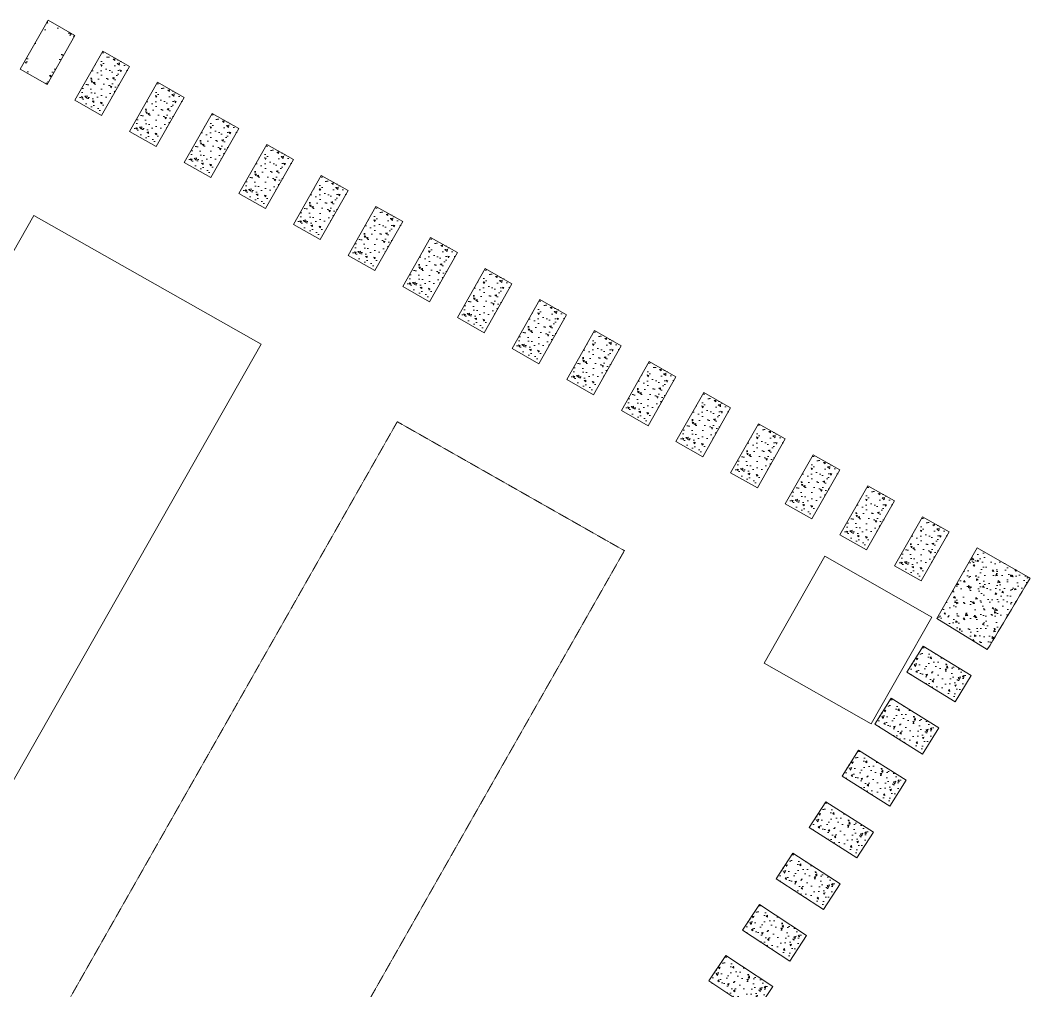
# Model space of a CAD drawing. Header units: inches. Extents: x 13084 to 220150, y 6494 to 167180.
# Drawn here: x 160829 to 170707, y 40408 to 49877 of the extents above; entities that cross this region are included whole.
import ezdxf

# ---------------------------------------------------------------- set-up
doc = ezdxf.new("R2010")
doc.units = ezdxf.units.IN
doc.header["$MEASUREMENT"] = 0
doc.linetypes.add('Ground Floor$0$HIDDEN', pattern=[0.375, 0.25, -0.125])
for name, color, linetype, lineweight in [('Ground Floor$0$A-G250-M-Walls-Concrete', 7, 'Continuous', 20), ('Ground Floor$0$A-G252-H-Internal-Walls', 251, 'Continuous', 9), ('Ground Floor$0$A-G52-M-Plinth', 251, 'Continuous', 9)]:
    doc.layers.add(name, color=color, linetype=linetype, lineweight=lineweight)

msp = doc.modelspace()

# ---------------------------------------------------------------- hatches: boundary and pattern name
at = {"layer": 'Ground Floor$0$A-G252-H-Internal-Walls'}
h = msp.add_hatch(dxfattribs=at)
h.set_pattern_fill('AR-CONC', color=256, angle=122.46948, style=0)
h.set_pattern_definition([(172.46948, (31615.24, 164129.57), (-84.35843, 162.26202), [19.05, -209.55]), (117.46948, (31615.24, 164129.57), (-142.27008, -132.30238), [15.24, -167.64]), (222.92048, (31608.21, 164143.1), (-226.62814, 29.96066), [16.19, -178.09]), (168.65368, (31572.38, 164102.3), (-110.05868, 251.27374), [28.575, -314.325]), (219.10508, (31563.2, 164123.24), (-336.1979, 67.46216), [24.285, -267.135]), (113.65348, (31572.38, 164102.3), (-336.19774, 67.4627), [22.86, -251.46]), (143.46948, (31569.46, 164130.54), (4.88464, 182.81534), [19.05, -209.55]), (88.46948, (31569.46, 164130.54), (-188.57369, -46.74037), [15.24, -167.64]), (193.92088, (31569.87, 164145.78), (-183.68917, 136.0744), [16.19, -178.09]), (159.969477, (31615.24, 164129.57), (-72.995307, -42.787607), [0, -165.608, 0, -170.18, 0, -168.275]), (129.969477, (31615.24, 164129.57), (-120.392254, 2.592285), [0, -97.028, 0, -161.798, 0, -64.135]), (89.969477, (31645.65, 164081.78), (-67.95863, 117.47022), [0, -63.5, 0, -198.12, 0, -262.89]), (79.96948, (31659.28, 164060.35), (-100.974945, 111.32305), [0, -82.55, 0, -131.572, 0, -186.69])])
h.paths.add_polyline_path([(160828.9, 49398.5), (161089.8, 49250.3), (161262.6, 49554.7), (161240.9, 49567), (161080.4, 49284.4), (160863, 49407.9), (161023.5, 49690.5), (161001.7, 49702.8)])
h.paths.add_polyline_path([(161109.9, 49842.7), (161327.3, 49719.2), (161240.9, 49567), (161262.6, 49554.7), (161361.4, 49728.6), (161100.5, 49876.7), (161001.7, 49702.8), (161023.5, 49690.5)])
h = msp.add_hatch(dxfattribs=at)
h.set_pattern_fill('AR-CONC', color=256, angle=122.46948, style=0)
h.set_pattern_definition([(142.87493, (31018.48, 157277.47), (6.78139, 182.75481), [19.05, -209.55]), (87.87493, (31018.48, 157277.47), (-189.04854, -44.78109), [15.24, -167.64]), (193.32593, (31019.04, 157292.7), (-182.26632, 137.97443), [16.19, -178.09]), (139.05913, (30967.74, 157274.93), (28.3932, 272.84653), [28.575, -314.325]), (189.51053, (30970.1, 157297.66), (-259.02137, 224.6956), [24.285, -267.135]), (84.05893, (30967.74, 157274.93), (-259.02095, 224.696), [22.86, -251.46]), (113.87493, (30979.15, 157300.93), (94.53243, 156.55328), [19.05, -209.55]), (58.87493, (30979.15, 157300.93), (-187.05588, 52.48613), [15.24, -167.64]), (164.32633, (30987.03, 157313.98), (-92.52385, 209.03897), [16.19, -178.09]), (130.374927, (31018.48, 157277.474), (-84.60353, -1.156218), [0, -165.608, 0, -170.18, 0, -168.275]), (100.37493, (31018.48, 157277.47), (-103.40589, 61.710917), [0, -97.028, 0, -161.798, 0, -64.135]), (60.374927, (31021.32, 157220.9), (-1.079134, 135.70727), [0, -63.5, 0, -198.12, 0, -262.89]), (50.37493, (31022.6, 157195.54), (-32.82404, 146.66746), [0, -82.55, 0, -131.572, 0, -186.69])])
h.paths.add_polyline_path([(161362, 49095.7), (161622.9, 48947.6), (161894.5, 49425.8), (161633.6, 49574)])
h = msp.add_hatch(dxfattribs=at)
h.set_pattern_fill('AR-CONC', color=256, angle=122.46948, style=0)
h.set_pattern_definition([(142.87493, (31551.6, 156974.69), (6.78139, 182.75481), [19.05, -209.55]), (87.87493, (31551.6, 156974.69), (-189.04854, -44.78109), [15.24, -167.64]), (193.32593, (31552.16, 156989.92), (-182.26632, 137.97443), [16.19, -178.09]), (139.05913, (31500.86, 156972.14), (28.3932, 272.84653), [28.575, -314.325]), (189.51053, (31503.23, 156994.88), (-259.02137, 224.6956), [24.285, -267.135]), (84.05893, (31500.86, 156972.14), (-259.02095, 224.696), [22.86, -251.46]), (113.87493, (31512.27, 156998.14), (94.53243, 156.55328), [19.05, -209.55]), (58.87493, (31512.27, 156998.14), (-187.05588, 52.48613), [15.24, -167.64]), (164.32633, (31520.15, 157011.19), (-92.52385, 209.03897), [16.19, -178.09]), (130.374927, (31551.6, 156974.69), (-84.60353, -1.156218), [0, -165.608, 0, -170.18, 0, -168.275]), (100.37493, (31551.6, 156974.69), (-103.40589, 61.710917), [0, -97.028, 0, -161.798, 0, -64.135]), (60.374927, (31554.44, 156918.116), (-1.079134, 135.70727), [0, -63.5, 0, -198.12, 0, -262.89]), (50.37493, (31555.71, 156892.75), (-32.82404, 146.66746), [0, -82.55, 0, -131.572, 0, -186.69])])
h.paths.add_polyline_path([(161895.1, 48792.9), (162156, 48644.8), (162427.6, 49123), (162166.8, 49271.2)])
h = msp.add_hatch(dxfattribs=at)
h.set_pattern_fill('AR-CONC', color=256, angle=122.46948, style=0)
h.set_pattern_definition([(142.87493, (32084.72, 156671.9), (6.78139, 182.75481), [19.05, -209.55]), (87.87493, (32084.72, 156671.9), (-189.04854, -44.78109), [15.24, -167.64]), (193.32593, (32085.28, 156687.13), (-182.26632, 137.97443), [16.19, -178.09]), (139.05913, (32033.98, 156669.35), (28.3932, 272.84653), [28.575, -314.325]), (189.51053, (32036.35, 156692.1), (-259.02137, 224.6956), [24.285, -267.135]), (84.05893, (32033.98, 156669.35), (-259.02095, 224.696), [22.86, -251.46]), (113.87493, (32045.39, 156695.36), (94.53243, 156.55328), [19.05, -209.55]), (58.87493, (32045.4, 156695.36), (-187.05588, 52.48613), [15.24, -167.64]), (164.32633, (32053.27, 156708.4), (-92.52385, 209.03897), [16.19, -178.09]), (130.374927, (32084.72, 156671.9), (-84.60353, -1.156218), [0, -165.608, 0, -170.18, 0, -168.275]), (100.37493, (32084.72, 156671.9), (-103.40589, 61.710917), [0, -97.028, 0, -161.798, 0, -64.135]), (60.374927, (32087.56, 156615.33), (-1.079134, 135.70727), [0, -63.5, 0, -198.12, 0, -262.89]), (50.37493, (32088.83, 156589.96), (-32.82404, 146.66746), [0, -82.55, 0, -131.572, 0, -186.69])])
h.paths.add_polyline_path([(162428.3, 48490.1), (162689.1, 48342), (162960.7, 48820.2), (162699.9, 48968.4)])
h = msp.add_hatch(dxfattribs=at)
h.set_pattern_fill('AR-CONC', color=256, angle=122.46948, style=0)
h.set_pattern_definition([(142.87493, (32617.84, 156369.11), (6.78139, 182.75481), [19.05, -209.55]), (87.87493, (32617.84, 156369.11), (-189.04854, -44.78109), [15.24, -167.64]), (193.32593, (32618.4, 156384.34), (-182.26632, 137.97443), [16.19, -178.09]), (139.05913, (32567.1, 156366.57), (28.3932, 272.84653), [28.575, -314.325]), (189.51053, (32569.47, 156389.3), (-259.02137, 224.6956), [24.285, -267.135]), (84.05893, (32567.1, 156366.57), (-259.02095, 224.696), [22.86, -251.46]), (113.87493, (32578.51, 156392.57), (94.53243, 156.55328), [19.05, -209.55]), (58.87493, (32578.51, 156392.57), (-187.05588, 52.48613), [15.24, -167.64]), (164.32633, (32586.39, 156405.62), (-92.52385, 209.03897), [16.19, -178.09]), (130.374927, (32617.84, 156369.113), (-84.60353, -1.156218), [0, -165.608, 0, -170.18, 0, -168.275]), (100.37493, (32617.84, 156369.11), (-103.40589, 61.710917), [0, -97.028, 0, -161.798, 0, -64.135]), (60.374927, (32620.68, 156312.54), (-1.079134, 135.70727), [0, -63.5, 0, -198.12, 0, -262.89]), (50.37493, (32621.95, 156287.17), (-32.82404, 146.66746), [0, -82.55, 0, -131.572, 0, -186.69])])
h.paths.add_polyline_path([(162961.4, 48187.3), (163222.2, 48039.2), (163493.9, 48517.4), (163233, 48665.6)])
h = msp.add_hatch(dxfattribs=at)
h.set_pattern_fill('AR-CONC', color=256, angle=122.46948, style=0)
h.set_pattern_definition([(142.87493, (33150.96, 156066.33), (6.78139, 182.75481), [19.05, -209.55]), (87.87493, (33150.96, 156066.33), (-189.04854, -44.78109), [15.24, -167.64]), (193.32593, (33151.52, 156081.56), (-182.26632, 137.97443), [16.19, -178.09]), (139.05913, (33100.22, 156063.78), (28.3932, 272.84653), [28.575, -314.325]), (189.51053, (33102.59, 156086.52), (-259.02137, 224.6956), [24.285, -267.135]), (84.05893, (33100.22, 156063.78), (-259.02095, 224.696), [22.86, -251.46]), (113.87493, (33111.63, 156089.78), (94.53243, 156.55328), [19.05, -209.55]), (58.87493, (33111.63, 156089.78), (-187.05588, 52.48613), [15.24, -167.64]), (164.32633, (33119.5, 156102.83), (-92.52385, 209.03897), [16.19, -178.09]), (130.374927, (33150.957, 156066.327), (-84.60353, -1.156218), [0, -165.608, 0, -170.18, 0, -168.275]), (100.37493, (33150.96, 156066.33), (-103.40589, 61.710917), [0, -97.028, 0, -161.798, 0, -64.135]), (60.374927, (33153.8, 156009.756), (-1.079134, 135.70727), [0, -63.5, 0, -198.12, 0, -262.89]), (50.37493, (33155.07, 155984.39), (-32.82404, 146.66746), [0, -82.55, 0, -131.572, 0, -186.69])])
h.paths.add_polyline_path([(163494.5, 47884.6), (163755.4, 47736.4), (164027, 48214.7), (163766.1, 48362.8)])
h = msp.add_hatch(dxfattribs=at)
h.set_pattern_fill('AR-CONC', color=256, angle=122.46948, style=0)
h.set_pattern_definition([(142.87493, (33684.08, 155763.54), (6.78139, 182.75481), [19.05, -209.55]), (87.87493, (33684.08, 155763.54), (-189.04854, -44.78109), [15.24, -167.64]), (193.32593, (33684.64, 155778.77), (-182.26632, 137.97443), [16.19, -178.09]), (139.05913, (33633.34, 155761), (28.3932, 272.84653), [28.575, -314.325]), (189.51053, (33635.7, 155783.73), (-259.02137, 224.6956), [24.285, -267.135]), (84.05893, (33633.34, 155761), (-259.02095, 224.696), [22.86, -251.46]), (113.87493, (33644.75, 155787), (94.53243, 156.55328), [19.05, -209.55]), (58.87493, (33644.75, 155787), (-187.05588, 52.48613), [15.24, -167.64]), (164.32633, (33652.63, 155800.04), (-92.52385, 209.03897), [16.19, -178.09]), (130.374927, (33684.076, 155763.54), (-84.60353, -1.156218), [0, -165.608, 0, -170.18, 0, -168.275]), (100.37493, (33684.08, 155763.54), (-103.40589, 61.710917), [0, -97.028, 0, -161.798, 0, -64.135]), (60.374927, (33686.92, 155706.97), (-1.079134, 135.70727), [0, -63.5, 0, -198.12, 0, -262.89]), (50.37493, (33688.19, 155681.6), (-32.82404, 146.66746), [0, -82.55, 0, -131.572, 0, -186.69])])
h.paths.add_polyline_path([(164027.6, 47581.8), (164288.5, 47433.6), (164560.1, 47911.9), (164299.2, 48060)])
h = msp.add_hatch(dxfattribs=at)
h.set_pattern_fill('AR-CONC', color=256, angle=122.46948, style=0)
h.set_pattern_definition([(142.87493, (34217.2, 155460.75), (6.78139, 182.75481), [19.05, -209.55]), (87.87493, (34217.2, 155460.75), (-189.04854, -44.78109), [15.24, -167.64]), (193.32593, (34217.76, 155475.98), (-182.26632, 137.97443), [16.19, -178.09]), (139.05913, (34166.46, 155458.2), (28.3932, 272.84653), [28.575, -314.325]), (189.51053, (34168.83, 155480.94), (-259.02137, 224.6956), [24.285, -267.135]), (84.05893, (34166.46, 155458.2), (-259.02095, 224.696), [22.86, -251.46]), (113.87493, (34177.87, 155484.21), (94.53243, 156.55328), [19.05, -209.55]), (58.87493, (34177.87, 155484.21), (-187.05588, 52.48613), [15.24, -167.64]), (164.32633, (34185.75, 155497.26), (-92.52385, 209.03897), [16.19, -178.09]), (130.374927, (34217.195, 155460.75), (-84.60353, -1.156218), [0, -165.608, 0, -170.18, 0, -168.275]), (100.37493, (34217.195, 155460.75), (-103.40589, 61.710917), [0, -97.028, 0, -161.798, 0, -64.135]), (60.374927, (34220.036, 155404.18), (-1.079134, 135.70727), [0, -63.5, 0, -198.12, 0, -262.89]), (50.37493, (34221.31, 155378.81), (-32.82404, 146.66746), [0, -82.55, 0, -131.572, 0, -186.69])])
h.paths.add_polyline_path([(164560.7, 47279), (164821.6, 47130.8), (165093.2, 47609.1), (164832.4, 47757.2)])
h = msp.add_hatch(dxfattribs=at)
h.set_pattern_fill('AR-CONC', color=256, angle=122.46948, style=0)
h.set_pattern_definition([(142.87493, (34750.31, 155157.97), (6.78139, 182.75481), [19.05, -209.55]), (87.87493, (34750.31, 155157.97), (-189.04854, -44.78109), [15.24, -167.64]), (193.32593, (34750.88, 155173.2), (-182.26632, 137.97443), [16.19, -178.09]), (139.05913, (34699.58, 155155.42), (28.3932, 272.84653), [28.575, -314.325]), (189.51053, (34701.94, 155178.16), (-259.02137, 224.6956), [24.285, -267.135]), (84.05893, (34699.58, 155155.42), (-259.02095, 224.696), [22.86, -251.46]), (113.87493, (34710.99, 155181.42), (94.53243, 156.55328), [19.05, -209.55]), (58.87493, (34710.99, 155181.42), (-187.05588, 52.48613), [15.24, -167.64]), (164.32633, (34718.87, 155194.47), (-92.52385, 209.03897), [16.19, -178.09]), (130.374927, (34750.315, 155157.966), (-84.60353, -1.156218), [0, -165.608, 0, -170.18, 0, -168.275]), (100.37493, (34750.315, 155157.97), (-103.40589, 61.710917), [0, -97.028, 0, -161.798, 0, -64.135]), (60.374927, (34753.156, 155101.395), (-1.079134, 135.70727), [0, -63.5, 0, -198.12, 0, -262.89]), (50.37493, (34754.43, 155076.03), (-32.82404, 146.66746), [0, -82.55, 0, -131.572, 0, -186.69])])
h.paths.add_polyline_path([(165093.9, 46976.2), (165354.7, 46828), (165626.3, 47306.3), (165365.5, 47454.4)])
h = msp.add_hatch(dxfattribs=at)
h.set_pattern_fill('AR-CONC', color=256, angle=122.46948, style=0)
h.set_pattern_definition([(142.87493, (35283.43, 154855.18), (6.78139, 182.75481), [19.05, -209.55]), (87.87493, (35283.43, 154855.18), (-189.04854, -44.78109), [15.24, -167.64]), (193.32593, (35284, 154870.4), (-182.26632, 137.97443), [16.19, -178.09]), (139.05913, (35232.7, 154852.63), (28.3932, 272.84653), [28.575, -314.325]), (189.51053, (35235.06, 154875.37), (-259.02137, 224.6956), [24.285, -267.135]), (84.05893, (35232.7, 154852.63), (-259.02095, 224.696), [22.86, -251.46]), (113.87493, (35244.11, 154878.64), (94.53243, 156.55328), [19.05, -209.55]), (58.87493, (35244.1, 154878.64), (-187.05588, 52.48613), [15.24, -167.64]), (164.32633, (35251.99, 154891.68), (-92.52385, 209.03897), [16.19, -178.09]), (130.374927, (35283.434, 154855.18), (-84.60353, -1.156218), [0, -165.608, 0, -170.18, 0, -168.275]), (100.37493, (35283.43, 154855.18), (-103.40589, 61.710917), [0, -97.028, 0, -161.798, 0, -64.135]), (60.374927, (35286.275, 154798.61), (-1.079134, 135.70727), [0, -63.5, 0, -198.12, 0, -262.89]), (50.37493, (35287.55, 154773.24), (-32.82404, 146.66746), [0, -82.55, 0, -131.572, 0, -186.69])])
h.paths.add_polyline_path([(165627, 46673.4), (165887.8, 46525.3), (166159.5, 47003.5), (165898.6, 47151.7)])
h = msp.add_hatch(dxfattribs=at)
h.set_pattern_fill('AR-CONC', color=256, angle=122.46948, style=0)
h.set_pattern_definition([(142.87493, (35816.55, 154552.39), (6.78139, 182.75481), [19.05, -209.55]), (87.87493, (35816.55, 154552.4), (-189.04854, -44.78109), [15.24, -167.64]), (193.32593, (35817.12, 154567.62), (-182.26632, 137.97443), [16.19, -178.09]), (139.05913, (35765.82, 154549.84), (28.3932, 272.84653), [28.575, -314.325]), (189.51053, (35768.18, 154572.58), (-259.02137, 224.6956), [24.285, -267.135]), (84.05893, (35765.82, 154549.84), (-259.02095, 224.696), [22.86, -251.46]), (113.87493, (35777.23, 154575.85), (94.53243, 156.55328), [19.05, -209.55]), (58.87493, (35777.23, 154575.85), (-187.05588, 52.48613), [15.24, -167.64]), (164.32633, (35785.1, 154588.9), (-92.52385, 209.03897), [16.19, -178.09]), (130.374927, (35816.55, 154552.39), (-84.60353, -1.156218), [0, -165.608, 0, -170.18, 0, -168.275]), (100.37493, (35816.55, 154552.39), (-103.40589, 61.710917), [0, -97.028, 0, -161.798, 0, -64.135]), (60.374927, (35819.394, 154495.82), (-1.079134, 135.70727), [0, -63.5, 0, -198.12, 0, -262.89]), (50.37493, (35820.67, 154470.45), (-32.82404, 146.66746), [0, -82.55, 0, -131.572, 0, -186.69])])
h.paths.add_polyline_path([(166160.1, 46370.6), (166421, 46222.5), (166692.6, 46700.7), (166431.7, 46848.9)])
h = msp.add_hatch(dxfattribs=at)
h.set_pattern_fill('AR-CONC', color=256, angle=122.46948, style=0)
h.set_pattern_definition([(142.87493, (36349.67, 154249.6), (6.78139, 182.75481), [19.05, -209.55]), (87.87493, (36349.67, 154249.6), (-189.04854, -44.78109), [15.24, -167.64]), (193.32593, (36350.24, 154264.83), (-182.26632, 137.97443), [16.19, -178.09]), (139.05913, (36298.94, 154247.06), (28.3932, 272.84653), [28.575, -314.325]), (189.51053, (36301.3, 154269.8), (-259.02137, 224.6956), [24.285, -267.135]), (84.05893, (36298.94, 154247.06), (-259.02095, 224.696), [22.86, -251.46]), (113.87493, (36310.35, 154273.06), (94.53243, 156.55328), [19.05, -209.55]), (58.87493, (36310.35, 154273.06), (-187.05588, 52.48613), [15.24, -167.64]), (164.32633, (36318.22, 154286.1), (-92.52385, 209.03897), [16.19, -178.09]), (130.374927, (36349.67, 154249.605), (-84.60353, -1.156218), [0, -165.608, 0, -170.18, 0, -168.275]), (100.37493, (36349.67, 154249.605), (-103.40589, 61.710917), [0, -97.028, 0, -161.798, 0, -64.135]), (60.374927, (36352.514, 154193.035), (-1.079134, 135.70727), [0, -63.5, 0, -198.12, 0, -262.89]), (50.37493, (36353.79, 154167.67), (-32.82404, 146.66746), [0, -82.55, 0, -131.572, 0, -186.69])])
h.paths.add_polyline_path([(166693.2, 46067.8), (166954.1, 45919.7), (167225.7, 46397.9), (166964.8, 46546.1)])
h = msp.add_hatch(dxfattribs=at)
h.set_pattern_fill('AR-CONC', color=256, angle=122.46948, style=0)
h.set_pattern_definition([(142.87493, (36882.79, 153946.82), (6.78139, 182.75481), [19.05, -209.55]), (87.87493, (36882.8, 153946.82), (-189.04854, -44.78109), [15.24, -167.64]), (193.32593, (36883.36, 153962.05), (-182.26632, 137.97443), [16.19, -178.09]), (139.05913, (36832.06, 153944.27), (28.3932, 272.84653), [28.575, -314.325]), (189.51053, (36834.42, 153967), (-259.02137, 224.6956), [24.285, -267.135]), (84.05893, (36832.06, 153944.27), (-259.02095, 224.696), [22.86, -251.46]), (113.87493, (36843.47, 153970.28), (94.53243, 156.55328), [19.05, -209.55]), (58.87493, (36843.47, 153970.28), (-187.05588, 52.48613), [15.24, -167.64]), (164.32633, (36851.34, 153983.32), (-92.52385, 209.03897), [16.19, -178.09]), (130.374927, (36882.79, 153946.82), (-84.60353, -1.156218), [0, -165.608, 0, -170.18, 0, -168.275]), (100.37493, (36882.79, 153946.82), (-103.40589, 61.710917), [0, -97.028, 0, -161.798, 0, -64.135]), (60.374927, (36885.63, 153890.25), (-1.079134, 135.70727), [0, -63.5, 0, -198.12, 0, -262.89]), (50.37493, (36886.91, 153864.88), (-32.82404, 146.66746), [0, -82.55, 0, -131.572, 0, -186.69])])
h.paths.add_polyline_path([(167226.3, 45765.1), (167487.2, 45616.9), (167758.8, 46095.1), (167498, 46243.3)])
h = msp.add_hatch(dxfattribs=at)
h.set_pattern_fill('AR-CONC', color=256, angle=122.46948, style=0)
h.set_pattern_definition([(142.87493, (37415.91, 153644.03), (6.78139, 182.75481), [19.05, -209.55]), (87.87493, (37415.91, 153644.03), (-189.04854, -44.78109), [15.24, -167.64]), (193.32593, (37416.48, 153659.26), (-182.26632, 137.97443), [16.19, -178.09]), (139.05913, (37365.18, 153641.48), (28.3932, 272.84653), [28.575, -314.325]), (189.51053, (37367.54, 153664.22), (-259.02137, 224.6956), [24.285, -267.135]), (84.05893, (37365.18, 153641.48), (-259.02095, 224.696), [22.86, -251.46]), (113.87493, (37376.59, 153667.49), (94.53243, 156.55328), [19.05, -209.55]), (58.87493, (37376.59, 153667.49), (-187.05588, 52.48613), [15.24, -167.64]), (164.32633, (37384.46, 153680.53), (-92.52385, 209.03897), [16.19, -178.09]), (130.374927, (37415.91, 153644.03), (-84.60353, -1.156218), [0, -165.608, 0, -170.18, 0, -168.275]), (100.37493, (37415.91, 153644.03), (-103.40589, 61.710917), [0, -97.028, 0, -161.798, 0, -64.135]), (60.374927, (37418.75, 153587.46), (-1.079134, 135.70727), [0, -63.5, 0, -198.12, 0, -262.89]), (50.37493, (37420.03, 153562.09), (-32.82404, 146.66746), [0, -82.55, 0, -131.572, 0, -186.69])])
h.paths.add_polyline_path([(167759.4, 45462.3), (168020.3, 45314.1), (168291.9, 45792.4), (168031.1, 45940.5)])
h = msp.add_hatch(dxfattribs=at)
h.set_pattern_fill('AR-CONC', color=256, angle=122.46948, style=0)
h.set_pattern_definition([(142.87493, (37949.03, 153341.24), (6.78139, 182.75481), [19.05, -209.55]), (87.87493, (37949.03, 153341.24), (-189.04854, -44.78109), [15.24, -167.64]), (193.32593, (37949.6, 153356.47), (-182.26632, 137.97443), [16.19, -178.09]), (139.05913, (37898.3, 153338.7), (28.3932, 272.84653), [28.575, -314.325]), (189.51053, (37900.66, 153361.43), (-259.02137, 224.6956), [24.285, -267.135]), (84.05893, (37898.3, 153338.7), (-259.02095, 224.696), [22.86, -251.46]), (113.87493, (37909.7, 153364.7), (94.53243, 156.55328), [19.05, -209.55]), (58.87493, (37909.7, 153364.7), (-187.05588, 52.48613), [15.24, -167.64]), (164.32633, (37917.58, 153377.75), (-92.52385, 209.03897), [16.19, -178.09]), (130.374927, (37949.03, 153341.245), (-84.60353, -1.156218), [0, -165.608, 0, -170.18, 0, -168.275]), (100.37493, (37949.03, 153341.245), (-103.40589, 61.710917), [0, -97.028, 0, -161.798, 0, -64.135]), (60.374927, (37951.87, 153284.674), (-1.079134, 135.70727), [0, -63.5, 0, -198.12, 0, -262.89]), (50.37493, (37953.15, 153259.31), (-32.82404, 146.66746), [0, -82.55, 0, -131.572, 0, -186.69])])
h.paths.add_polyline_path([(168292.6, 45159.5), (168553.4, 45011.3), (168825.1, 45489.6), (168564.2, 45637.7)])
h = msp.add_hatch(dxfattribs=at)
h.set_pattern_fill('AR-CONC', color=256, angle=122.46948, style=0)
h.set_pattern_definition([(142.87493, (38482.15, 153038.46), (6.78139, 182.75481), [19.05, -209.55]), (87.87493, (38482.15, 153038.46), (-189.04854, -44.78109), [15.24, -167.64]), (193.32593, (38482.72, 153053.69), (-182.26632, 137.97443), [16.19, -178.09]), (139.05913, (38431.41, 153035.9), (28.3932, 272.84653), [28.575, -314.325]), (189.51053, (38433.78, 153058.65), (-259.02137, 224.6956), [24.285, -267.135]), (84.05893, (38431.4, 153035.9), (-259.02095, 224.696), [22.86, -251.46]), (113.87493, (38442.82, 153061.92), (94.53243, 156.55328), [19.05, -209.55]), (58.87493, (38442.82, 153061.92), (-187.05588, 52.48613), [15.24, -167.64]), (164.32633, (38450.7, 153074.96), (-92.52385, 209.03897), [16.19, -178.09]), (130.374927, (38482.15, 153038.46), (-84.60353, -1.156218), [0, -165.608, 0, -170.18, 0, -168.275]), (100.37493, (38482.15, 153038.46), (-103.40589, 61.710917), [0, -97.028, 0, -161.798, 0, -64.135]), (60.374927, (38484.99, 152981.89), (-1.079134, 135.70727), [0, -63.5, 0, -198.12, 0, -262.89]), (50.37493, (38486.26, 152956.52), (-32.82404, 146.66746), [0, -82.55, 0, -131.572, 0, -186.69])])
h.paths.add_polyline_path([(168825.7, 44856.7), (169086.6, 44708.5), (169358.2, 45186.8), (169097.3, 45334.9)])
h = msp.add_hatch(dxfattribs=at)
h.set_pattern_fill('AR-CONC', color=256, angle=122.46948, style=0)
h.set_pattern_definition([(142.87493, (39015.27, 152735.67), (6.78139, 182.75481), [19.05, -209.55]), (87.87493, (39015.27, 152735.67), (-189.04854, -44.78109), [15.24, -167.64]), (193.32593, (39015.83, 152750.9), (-182.26632, 137.97443), [16.19, -178.09]), (139.05913, (38964.53, 152733.12), (28.3932, 272.84653), [28.575, -314.325]), (189.51053, (38966.9, 152755.86), (-259.02137, 224.6956), [24.285, -267.135]), (84.05893, (38964.53, 152733.12), (-259.02095, 224.696), [22.86, -251.46]), (113.87493, (38975.94, 152759.13), (94.53243, 156.55328), [19.05, -209.55]), (58.87493, (38975.94, 152759.13), (-187.05588, 52.48613), [15.24, -167.64]), (164.32633, (38983.82, 152772.17), (-92.52385, 209.03897), [16.19, -178.09]), (130.374927, (39015.27, 152735.67), (-84.60353, -1.156218), [0, -165.608, 0, -170.18, 0, -168.275]), (100.37493, (39015.27, 152735.67), (-103.40589, 61.710917), [0, -97.028, 0, -161.798, 0, -64.135]), (60.374927, (39018.11, 152679.1), (-1.079134, 135.70727), [0, -63.5, 0, -198.12, 0, -262.89]), (50.37493, (39019.38, 152653.73), (-32.82404, 146.66746), [0, -82.55, 0, -131.572, 0, -186.69])])
h.paths.add_polyline_path([(169358.8, 44553.9), (169619.7, 44405.7), (169891.3, 44884), (169630.4, 45032.2)])
h = msp.add_hatch(dxfattribs=at)
h.set_pattern_fill('AR-CONC', color=256, angle=122.46948, style=0)
h.set_pattern_definition([(322.8749, (158609.08, 51291.77), (-6.7814, -182.7548), [19.05, -209.55]), (267.875, (158609.08, 51291.77), (189.0485, 44.781), [15.24, -167.64]), (13.3259, (158608.51, 51276.54), (182.2663, -137.9744), [16.19, -178.09]), (319.0591, (158659.81, 51294.32), (-28.3932, -272.8465), [28.575, -314.325]), (9.5105, (158657.45, 51271.58), (259.0214, -224.6956), [24.285, -267.135]), (264.059, (158659.8, 51294.32), (259.021, -224.696), [22.86, -251.46]), (293.8749, (158648.4, 51268.31), (-94.5324, -156.5533), [19.05, -209.55]), (238.875, (158648.4, 51268.31), (187.056, -52.4861), [15.24, -167.64]), (344.3263, (158640.52, 51255.27), (92.5238, -209.039), [16.19, -178.09]), (310.37493, (158609.076, 51291.77), (84.60353, 1.15622), [0, -165.608, 0, -170.18, 0, -168.275]), (280.3749, (158609.08, 51291.77), (103.4059, -61.7109), [0, -97.028, 0, -161.798, 0, -64.135]), (240.37493, (158606.235, 51348.34), (1.07913, -135.70727), [0, -63.5, 0, -198.12, 0, -262.89]), (230.3749, (158604.96, 51373.71), (32.824, -146.6675), [0, -82.55, 0, -131.572, 0, -186.69])])
edge = h.paths.add_edge_path()
edge.add_line((170163.5, 44729.4), (170683, 44434.4))
edge.add_arc((101310.6, 85685.8), 80710.6, 328.685437, 329.262668, ccw=False)
edge.add_line((170263.9, 43737.6), (169771.8, 44039.6))
edge.add_line((169771.8, 44039.6), (170163.5, 44729.4))
h = msp.add_hatch(dxfattribs=at)
h.set_pattern_fill('AR-CONC', color=256, angle=180.92931, style=0)
h.set_pattern_definition([(65.99036, (232030.06, 201147.18), (-94.16408, 156.7751), [19.05, -209.55]), (120.99036, (232030.06, 201147.18), (187.17877, 52.04619), [15.24, -167.64]), (15.53936, (232022.21, 201160.24), (93.01362, 208.8215), [16.19, -178.09]), (69.80616, (232075.72, 201169.44), (-156.58273, 225.24043), [28.575, -314.325]), (19.35476, (232062.67, 201188.2), (118.3676, 321.82183), [24.285, -267.135]), (124.80636, (232075.72, 201169.44), (118.36704, 321.82197), [22.86, -251.46]), (94.99036, (232053.17, 201186.7), (-158.36384, 91.46694), [19.05, -209.55]), (149.99036, (232053.17, 201186.7), (138.47775, 136.2667), [15.24, -167.64]), (44.53896, (232039.98, 201194.33), (-19.88554, 227.73344), [16.19, -178.09]), (78.49036, (232030.06, 201147.18), (74.650313, 39.82995), [0, -165.608, 0, -170.18, 0, -168.275]), (108.49036, (232030.06, 201147.18), (60.767383, 103.963167), [0, -97.028, 0, -161.798, 0, -64.135]), (148.49036, (232054.88, 201096.26), (-64.567885, 119.367568), [0, -63.5, 0, -198.12, 0, -262.89]), (158.49036, (232066.01, 201073.43), (-42.05811, 144.29094), [0, -82.55, 0, -131.572, 0, -186.69])])
h.paths.add_polyline_path([(170105.7, 43482.6), (169948.8, 43226.9), (169480, 43514.7), (169637, 43770.3)])
h = msp.add_hatch(dxfattribs=at)
h.set_pattern_fill('AR-CONC', color=256, angle=180.5495, style=0)
h.set_pattern_definition([(65.61055, (232759.25, 200222.33), (-93.12276, 157.39587), [19.05, -209.55]), (120.61055, (232759.25, 200222.33), (187.51967, 50.80425), [15.24, -167.64]), (15.15955, (232751.5, 200235.45), (94.39584, 208.20033), [16.19, -178.09]), (69.42635, (232805.06, 200244.3), (-155.08618, 226.27346), [28.575, -314.325]), (18.97495, (232792.14, 200263.15), (120.49833, 321.0301), [24.285, -267.135]), (124.42655, (232805.06, 200244.3), (120.4978, 321.03025), [22.86, -251.46]), (94.61055, (232782.63, 200261.7), (-157.75403, 92.51472), [19.05, -209.55]), (149.61055, (232782.63, 200261.7), (139.37801, 135.34573), [15.24, -167.64]), (44.15915, (232769.48, 200269.41), (-18.37547, 227.86025), [16.19, -178.09]), (78.110547, (232759.25, 200222.33), (74.912703, 39.33422), [0, -165.608, 0, -170.18, 0, -168.275]), (108.11055, (232759.25, 200222.33), (61.455215, 103.55806), [0, -97.028, 0, -161.798, 0, -64.135]), (148.110547, (232783.74, 200171.255), (-63.775184, 119.792963), [0, -63.5, 0, -198.12, 0, -262.89]), (158.11055, (232794.72, 200148.35), (-41.100684, 144.566575), [0, -82.55, 0, -131.572, 0, -186.69])])
h.paths.add_polyline_path([(169791.1, 42971.7), (169632.5, 42717.1), (169165.7, 43007.9), (169324.3, 43262.5)])
h = msp.add_hatch(dxfattribs=at)
h.set_pattern_fill('AR-CONC', color=256, angle=180.19535, style=0)
h.set_pattern_definition([(65.25639, (233412.2, 199321.24), (-92.1481, 157.96846), [19.05, -209.55]), (120.2564, (233412.2, 199321.24), (187.83011, 49.6442), [15.24, -167.64]), (14.80539, (233404.52, 199334.4), (95.68094, 207.61289), [16.19, -178.09]), (69.0722, (233458.14, 199342.91), (-153.6846, 227.22774), [28.575, -314.325]), (18.6208, (233445.33, 199361.85), (122.48035, 320.27916), [24.285, -267.135]), (124.0724, (233458.14, 199342.9), (122.4798, 320.2793), [22.86, -251.46]), (94.25639, (233435.82, 199360.46), (-157.17918, 93.48805), [19.05, -209.55]), (149.2564, (233435.82, 199360.46), (140.21193, 134.48164), [15.24, -167.64]), (43.80499, (233422.72, 199368.26), (-16.9667, 227.96948), [16.19, -178.09]), (77.756394, (233412.195, 199321.237), (75.1544, 38.870427), [0, -165.608, 0, -170.18, 0, -168.275]), (107.756394, (233412.195, 199321.24), (62.094144, 103.17622), [0, -97.028, 0, -161.798, 0, -64.135]), (147.756394, (233436.36, 199270.01), (-63.033514, 120.184875), [0, -63.5, 0, -198.12, 0, -262.89]), (157.75639, (233447.2, 199247.04), (-40.20632, 144.81786), [0, -82.55, 0, -131.572, 0, -186.69])])
h.paths.add_polyline_path([(169473.3, 42462.9), (169313.1, 42209.2), (168848.1, 42502.9), (169008.3, 42756.5)])
h = msp.add_hatch(dxfattribs=at)
h.set_pattern_fill('AR-CONC', color=256, angle=179.85628, style=0)
h.set_pattern_definition([(64.91733, (234018.29, 198433.25), (-91.21166, 158.51101), [19.05, -209.55]), (119.91733, (234018.29, 198433.25), (188.1206, 48.53179), [15.24, -167.64]), (14.46633, (234010.69, 198446.46), (96.90788, 207.04303), [16.19, -178.09]), (68.73313, (234064.36, 198454.65), (-152.33723, 228.13324), [28.575, -314.325]), (18.28173, (234051.67, 198473.66), (124.37355, 319.54874), [24.285, -267.135]), (123.73333, (234064.36, 198454.65), (124.373, 319.5489), [22.86, -251.46]), (93.91733, (234042.14, 198472.34), (-156.62318, 94.41656), [19.05, -209.55]), (148.91733, (234042.14, 198472.34), (141.00531, 133.64954), [15.24, -167.64]), (43.46593, (234029.09, 198480.2), (-15.61732, 228.0659), [16.19, -178.09]), (77.417328, (234018.29, 198433.25), (75.383112, 38.424998), [0, -165.608, 0, -170.18, 0, -168.275]), (107.41733, (234018.29, 198433.25), (62.70363, 102.806953), [0, -97.028, 0, -161.798, 0, -64.135]), (147.41733, (234042.15, 198381.88), (-62.321182, 120.55579), [0, -63.5, 0, -198.12, 0, -262.89]), (157.41733, (234052.85, 198358.84), (-39.34861, 145.05326), [0, -82.55, 0, -131.572, 0, -186.69])])
h.paths.add_polyline_path([(169152.3, 41956), (168990.6, 41703.3), (168527.3, 41999.7), (168689, 42252.4)])
h = msp.add_hatch(dxfattribs=at)
h.set_pattern_fill('AR-CONC', color=256, angle=179.4986, style=0)
h.set_pattern_definition([(64.55965, (234669.7, 197520.39), (-90.22036, 159.07732), [19.05, -209.55]), (119.55965, (234669.7, 197520.39), (188.4199, 47.35648), [15.24, -167.64]), (14.10865, (234662.18, 197533.64), (98.19848, 206.43404), [16.19, -178.09]), (68.37545, (234715.9, 197541.5), (-150.9101, 229.07978), [28.575, -314.325]), (17.92405, (234703.33, 197560.6), (126.36595, 318.7661), [24.285, -267.135]), (123.37565, (234715.9, 197541.5), (126.3654, 318.76625), [22.86, -251.46]), (93.55965, (234693.8, 197559.32), (-156.03072, 95.39246), [19.05, -209.55]), (148.55965, (234693.8, 197559.32), (141.8369, 132.7667), [15.24, -167.64]), (43.10825, (234680.79, 197567.27), (-14.19328, 228.15894), [16.19, -178.09]), (77.05965, (234669.7, 197520.386), (75.621516, 37.95366), [0, -165.608, 0, -170.18, 0, -168.275]), (107.05965, (234669.7, 197520.39), (63.344196, 102.413513), [0, -97.028, 0, -161.798, 0, -64.135]), (147.05965, (234693.24, 197468.87), (-61.56738, 120.94249), [0, -63.5, 0, -198.12, 0, -262.89]), (157.05965, (234703.8, 197445.77), (-38.44233, 145.29607), [0, -82.55, 0, -131.572, 0, -186.69])])
h.paths.add_polyline_path([(168828.1, 41451.1), (168664.8, 41199.4), (168203.4, 41498.8), (168366.7, 41750.4)])
h = msp.add_hatch(dxfattribs=at)
h.set_pattern_fill('AR-CONC', color=256, angle=179.14092, style=0)
h.set_pattern_definition([(64.20197, (235315.4, 196603.47), (-89.22554, 159.63744), [19.05, -209.55]), (119.20197, (235315.4, 196603.47), (188.71187, 46.17931), [15.24, -167.64]), (13.75097, (235307.96, 196616.78), (99.48526, 205.817), [16.19, -178.09]), (68.01777, (235361.73, 196624.3), (-149.4771, 230.0174), [28.575, -314.325]), (17.56637, (235349.27, 196643.47), (128.35344, 317.97102), [24.285, -267.135]), (123.01797, (235361.73, 196624.3), (128.3529, 317.9712), [22.86, -251.46]), (93.20197, (235339.73, 196642.26), (-155.43218, 96.36465), [19.05, -209.55]), (148.20197, (235339.73, 196642.26), (142.66294, 131.87867), [15.24, -167.64]), (42.75057, (235326.78, 196650.3), (-12.7687, 228.2431), [16.19, -178.09]), (76.70197, (235315.395, 196603.474), (75.856974, 37.480842), [0, -165.608, 0, -170.18, 0, -168.275]), (106.70197, (235315.395, 196603.47), (63.982293, 102.016082), [0, -97.028, 0, -161.798, 0, -64.135]), (146.70197, (235338.616, 196551.81), (-60.81118, 121.324475), [0, -63.5, 0, -198.12, 0, -262.89]), (156.70197, (235349.03, 196528.64), (-37.53455, 145.53322), [0, -82.55, 0, -131.572, 0, -186.69])])
h.paths.add_polyline_path([(168500.8, 40948.3), (168336, 40697.6), (167876.4, 40999.8), (168041.2, 41250.5)])
h = msp.add_hatch(dxfattribs=at)
h.set_pattern_fill('AR-CONC', color=256, angle=178.78324, style=0)
h.set_pattern_definition([(63.84429, (235955.36, 195682.55), (-88.22724, 160.19133), [19.05, -209.55]), (118.84429, (235955.36, 195682.55), (188.99647, 45.00035), [15.24, -167.64]), (13.39329, (235948, 195695.9), (100.76817, 205.19193), [16.19, -178.09]), (67.66009, (236001.82, 195703.08), (-148.03827, 230.94604), [28.575, -314.325]), (17.20869, (235989.48, 195722.33), (130.3359, 317.16356), [24.285, -267.135]), (122.66029, (236001.82, 195703.08), (130.33537, 317.16372), [22.86, -251.46]), (92.84429, (235979.94, 195721.18), (-154.82758, 97.33308), [19.05, -209.55]), (147.84429, (235979.94, 195721.18), (143.48343, 130.9855), [15.24, -167.64]), (42.39289, (235967.03, 195729.3), (-11.3436, 228.31837), [16.19, -178.09]), (76.34429, (235955.36, 195682.55), (76.089476, 37.006563), [0, -165.608, 0, -170.18, 0, -168.275]), (106.34429, (235955.36, 195682.55), (64.617897, 101.614675), [0, -97.028, 0, -161.798, 0, -64.135]), (146.34429, (235978.255, 195630.74), (-60.05261, 121.701734), [0, -63.5, 0, -198.12, 0, -262.89]), (156.34429, (235988.52, 195607.51), (-36.62531, 145.7647), [0, -82.55, 0, -131.572, 0, -186.69])])
h.paths.add_polyline_path([(168170.4, 40447.5), (168004, 40197.9), (167546.3, 40502.9), (167712.7, 40752.5)])

# ---------------------------------------------------------------- linework, layer by layer
at = {"layer": 'Ground Floor$0$A-G250-M-Walls-Concrete'}
for points in [[(161089.8, 49250.3), (161361.4, 49728.6), (161100.5, 49876.7), (160828.9, 49398.5)], [(161622.9, 48947.6), (161894.5, 49425.8), (161633.6, 49574), (161362, 49095.7)], [(162156, 48644.8), (162427.6, 49123), (162166.8, 49271.2), (161895.1, 48792.9)], [(162689.1, 48342), (162960.7, 48820.2), (162699.9, 48968.4), (162428.3, 48490.1)], [(163222.2, 48039.2), (163493.9, 48517.4), (163233, 48665.6), (162961.4, 48187.3)], [(163755.4, 47736.4), (164027, 48214.7), (163766.1, 48362.8), (163494.5, 47884.6)], [(164288.5, 47433.6), (164560.1, 47911.9), (164299.2, 48060), (164027.6, 47581.8)], [(164821.6, 47130.8), (165093.2, 47609.1), (164832.4, 47757.2), (164560.7, 47279)], [(165354.7, 46828), (165626.3, 47306.3), (165365.5, 47454.4), (165093.9, 46976.2)], [(165887.8, 46525.3), (166159.5, 47003.5), (165898.6, 47151.7), (165627, 46673.4)], [(166421, 46222.5), (166692.6, 46700.7), (166431.7, 46848.9), (166160.1, 46370.6)], [(166954.1, 45919.7), (167225.7, 46397.9), (166964.8, 46546.1), (166693.2, 46067.8)], [(167487.2, 45616.9), (167758.8, 46095.1), (167498, 46243.3), (167226.3, 45765.1)], [(168020.3, 45314.1), (168291.9, 45792.4), (168031.1, 45940.5), (167759.4, 45462.3)], [(168553.4, 45011.3), (168825.1, 45489.6), (168564.2, 45637.7), (168292.6, 45159.5)], [(169086.6, 44708.5), (169358.2, 45186.8), (169097.3, 45334.9), (168825.7, 44856.7)], [(169619.7, 44405.7), (169891.3, 44884), (169630.4, 45032.2), (169358.8, 44553.9)]]:
    msp.add_lwpolyline(points, close=True, dxfattribs=at)
msp.add_lwpolyline([(170163.5, 44729.4), (170683, 44434.4, -0.002519), (170263.9, 43737.6), (169771.8, 44039.6), (170163.5, 44729.4)], format="xyb", dxfattribs=at)
at = {"layer": 'Ground Floor$0$A-G250-M-Walls-Concrete', "elevation": 0}
for points in [[(169948.8, 43226.9), (169480, 43514.7), (169637, 43770.3), (170105.7, 43482.6)], [(169632.5, 42717.1), (169165.7, 43007.9), (169324.3, 43262.5), (169791.1, 42971.7)], [(169313.1, 42209.2), (168848.1, 42502.9), (169008.3, 42756.5), (169473.3, 42462.9)], [(168990.6, 41703.3), (168527.3, 41999.7), (168689, 42252.4), (169152.3, 41956)], [(168664.8, 41199.4), (168203.4, 41498.8), (168366.7, 41750.4), (168828.1, 41451.1)], [(168336, 40697.6), (167876.4, 40999.8), (168041.2, 41250.5), (168500.8, 40948.3)], [(168004, 40197.9), (167546.3, 40502.9), (167712.7, 40752.5), (168170.4, 40447.5)]]:
    msp.add_lwpolyline(points, close=True, dxfattribs=at)
at = {"layer": 'Ground Floor$0$A-G52-M-Plinth', "elevation": 0}
for points in [[(160962.1, 47973.2), (163177.7, 46714.9), (159681.2, 40558.5), (157465.6, 41816.9), (160962.1, 47973.2)], [(169723.5, 44054), (168680.1, 44646.6), (168087.5, 43603.2), (169130.9, 43010.6), (169723.5, 44054)]]:
    msp.add_lwpolyline(points, dxfattribs=at)
at = {"layer": 'Ground Floor$0$A-G52-M-Plinth', "linetype": 'Ground Floor$0$HIDDEN', "elevation": 0}
msp.add_lwpolyline([(164507.2, 45959.8), (166722.8, 44701.4), (163226.3, 38545.1), (161010.7, 39803.4), (164507.2, 45959.8)], dxfattribs=at)

doc.saveas('drawing.dxf')
